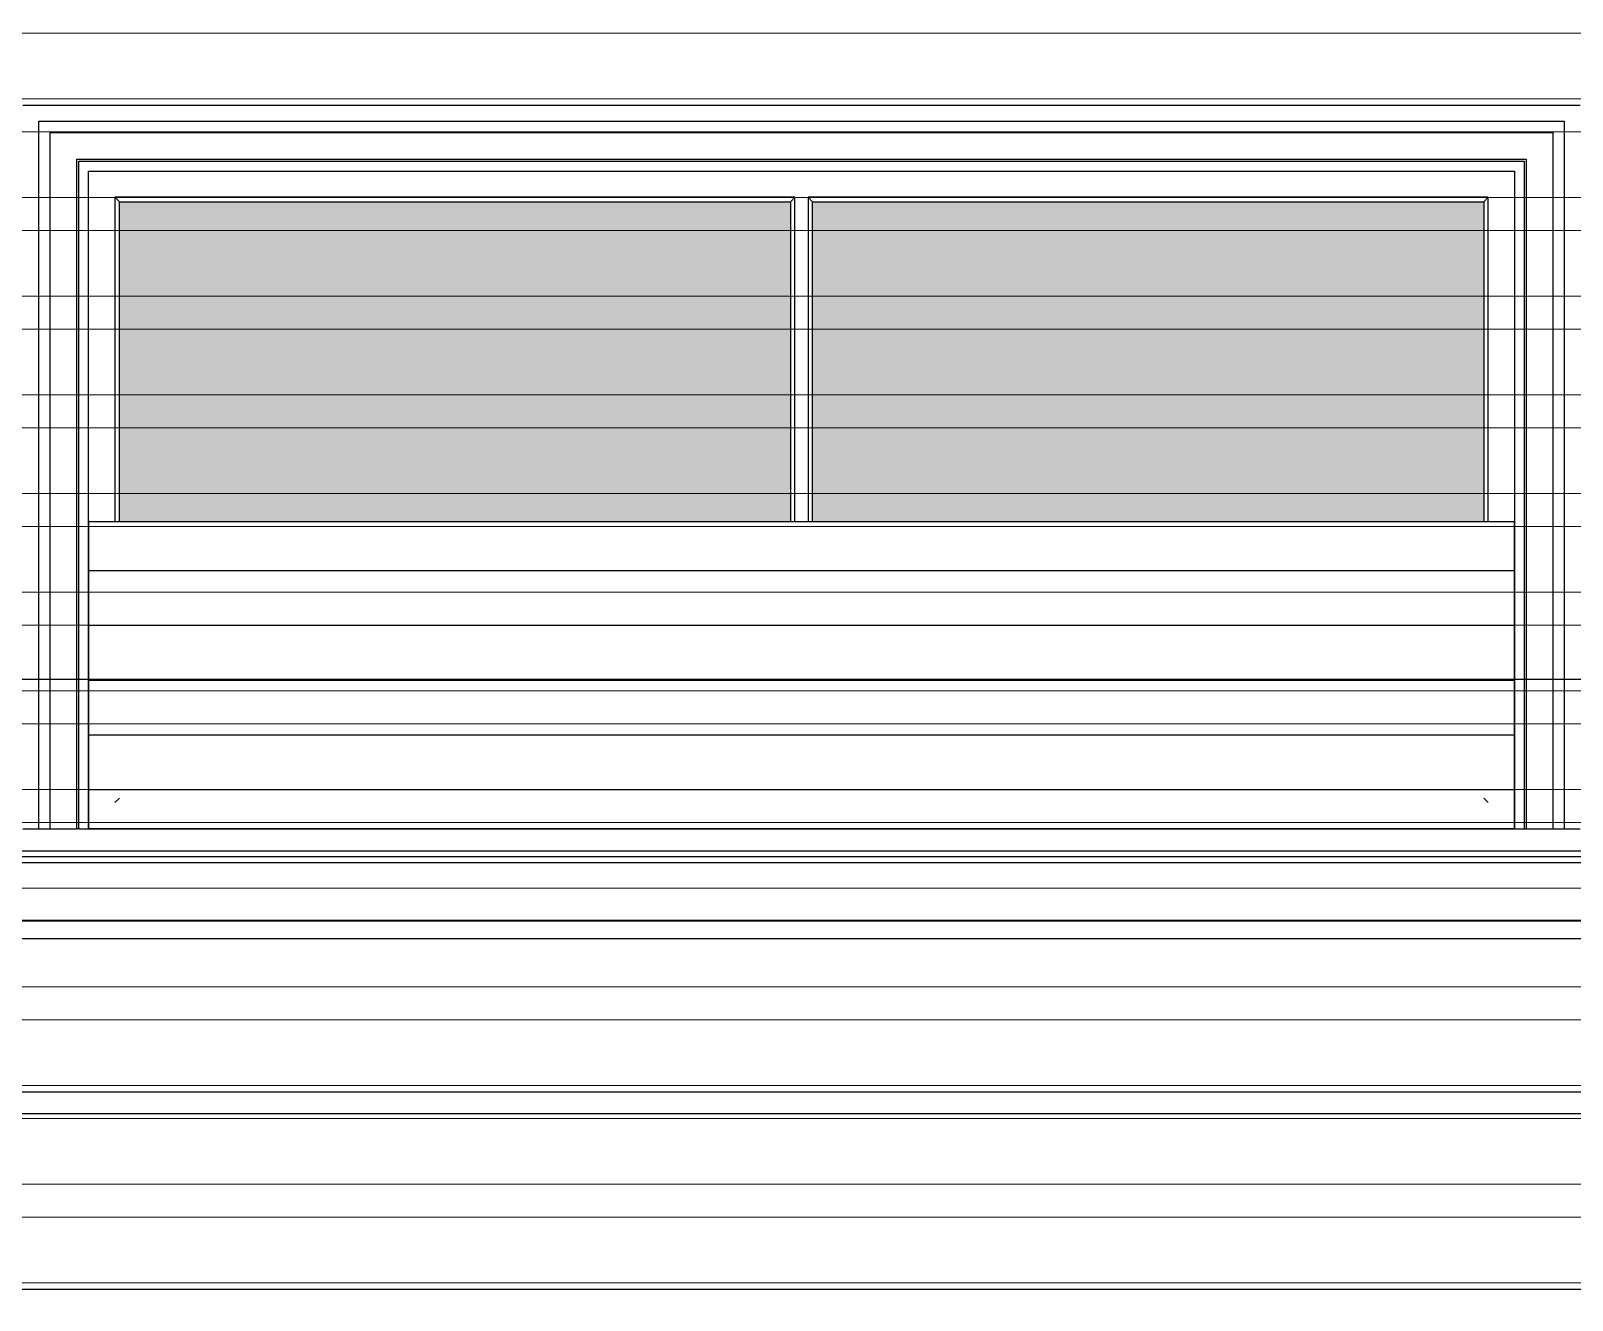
# Model space of a CAD drawing. Header units: inches. Extents: x 37.8 to 126.9, y 5.9 to 51.9.
# Drawn here: x 105.856 to 109.37, y 30.367 to 33.262 of the extents above; entities that cross this region are included whole.
import ezdxf

# ---------------------------------------------------------------- set-up
doc = ezdxf.new("R2010")
doc.units = ezdxf.units.IN
doc.header["$MEASUREMENT"] = 0
doc.layers.add('hatch', color=45, linetype='Continuous', lineweight=9)
doc.layers.add('LAYER1', color=8, linetype='Continuous', lineweight=9)
doc.layers.add('TEXT.', color=7, linetype='Continuous')

msp = doc.modelspace()

# ---------------------------------------------------------------- hatches: boundary and pattern name
at = {"true_color": 0x9898cc}
h = msp.add_hatch(dxfattribs=at)
h.set_pattern_fill('ANSI31', color=253, angle=135)
h.set_pattern_definition([(180, (290.93332, 356.28142), (-1e-17, -0.125), [])])
h.paths.add_polyline_path([(109.23803, 32.14228), (105.98803, 32.14228), (105.98803, 31.44228), (109.23803, 31.44228)])
at = {"layer": 'hatch'}
h = msp.add_hatch(color=256, dxfattribs=at)
h.dxf.hatch_style = 1
h.set_gradient(color1=(149, 180, 223), color2=(188, 208, 235), one_color=1, tint=0.83, name='INVCURVED')
h.paths.add_polyline_path([(106.05803, 32.14228), (107.58803, 32.14228), (107.58803, 32.87228), (106.05803, 32.87228)])
h = msp.add_hatch(color=256, dxfattribs=at)
h.dxf.hatch_style = 1
h.set_gradient(color1=(149, 180, 223), color2=(188, 208, 235), one_color=1, tint=0.83, name='INVCURVED')
h.paths.add_polyline_path([(107.63803, 32.14228), (109.16803, 32.14228), (109.16803, 32.87228), (107.63803, 32.87228)])
at = {"layer": 'LAYER1', "true_color": 0xc2b093}
h = msp.add_hatch(dxfattribs=at)
h.set_pattern_fill('ANSI32', color=253, scale=0.6, angle=135)
h.set_pattern_definition([(180, (290.93332, 359.28142), (-1e-17, -0.225), []), (180, (290.85832, 359.35642), (-1e-17, -0.225), [])])
h.paths.add_polyline_path([(106.05653, 37.34228), (106.05653, 37.54228), (106.05653, 37.59228), (106.05653, 37.99228), (106.05653, 38.04228), (106.05653, 38.44228), (106.05653, 38.49228), (106.05653, 38.84228), (107.05653, 38.84228), (107.05653, 38.49228), (107.05653, 38.44228), (107.05653, 38.04228), (107.05653, 37.99228), (107.05653, 37.59228), (107.05653, 37.54228), (107.05653, 37.34228)], flags=16)
h.paths.add_polyline_path([(107.99803, 37.34228), (107.99803, 37.54228), (107.99803, 37.59228), (107.99803, 37.99228), (107.99803, 38.04228), (107.99803, 38.44228), (107.99803, 38.49228), (107.99803, 38.84228), (108.99803, 38.84228), (108.99803, 38.49228), (108.99803, 38.44228), (108.99803, 38.04228), (108.99803, 37.99228), (108.99803, 37.59228), (108.99803, 37.54228), (108.99803, 37.34228)], flags=16)
h.paths.add_polyline_path([(116.59064, 26.14228), (116.59064, 26.94228), (117.19803, 26.94228), (117.19803, 26.14228)])
h.paths.add_polyline_path([(117.39803, 37.34228), (109.19803, 37.34228), (109.19803, 40.69228), (109.19803, 40.99228), (104.09803, 40.99228), (104.09803, 37.34228), (102.15807, 37.34228), (102.15807, 20.54228), (107.51799, 20.54228), (107.51799, 22.74228), (108.71799, 22.74228), (108.71799, 20.54228), (108.91799, 20.54228), (108.91799, 22.74228), (112.11799, 22.74228), (112.11799, 20.54228), (117.39803, 20.54228)])

# ---------------------------------------------------------------- linework, layer by layer
for p, q in [((105.83803, 33.09228), (109.38803, 33.09228)), ((105.87453, 33.05578), (109.35153, 33.05578)), ((105.87453, 32.79228), (105.87453, 33.05578)), ((105.90053, 33.02978), (109.32553, 33.02978)), ((105.90053, 32.79228), (105.90053, 33.02978)), ((109.32553, 33.02978), (109.32553, 32.79228)), ((109.35153, 33.05578), (109.35153, 32.79228)), ((105.96122, 32.96909), (109.26484, 32.96909)), ((105.96122, 32.79228), (105.96122, 32.96909)), ((105.96553, 32.96478), (109.26053, 32.96478)), ((105.96553, 32.79228), (105.96553, 32.96478)), ((109.26053, 32.96478), (109.26053, 32.79228)), ((109.26484, 32.96909), (109.26484, 32.79228)), ((105.98803, 31.44228), (105.98803, 32.94228)), ((105.98803, 32.94228), (109.23803, 32.94228)), ((109.23803, 32.94228), (109.23803, 32.79228)), ((106.04803, 32.88228), (106.04803, 32.14228)), ((107.59803, 32.88228), (106.04803, 32.88228)), ((106.05803, 32.87228), (106.04803, 32.88228)), ((106.05803, 32.14228), (106.05803, 32.87228)), ((106.05803, 32.87228), (107.58803, 32.87228)), ((107.58803, 32.87228), (107.59803, 32.88228)), ((107.58803, 32.87228), (107.58803, 32.14228)), ((107.59803, 32.14228), (107.59803, 32.88228)), ((109.17803, 32.88228), (107.62803, 32.88228)), ((107.62803, 32.88228), (107.62803, 32.14228)), ((107.63803, 32.87228), (107.62803, 32.88228)), ((107.63803, 32.14228), (107.63803, 32.87228)), ((107.63803, 32.87228), (109.16803, 32.87228)), ((109.16803, 32.87228), (109.17803, 32.88228)), ((109.16803, 32.87228), (109.16803, 32.14228)), ((109.17803, 32.14228), (109.17803, 32.88228)), ((105.87453, 32.74228), (105.87453, 32.79228)), ((105.90053, 32.74228), (105.90053, 32.79228)), ((105.96122, 32.74228), (105.96122, 32.79228)), ((105.96553, 32.74228), (105.96553, 32.79228)), ((109.23803, 32.79228), (109.23803, 32.74228)), ((109.26053, 32.79228), (109.26053, 32.74228)), ((109.26484, 32.79228), (109.26484, 32.74228)), ((109.32553, 32.79228), (109.32553, 32.74228)), ((109.35153, 32.79228), (109.35153, 32.74228)), ((105.87453, 32.34228), (105.87453, 32.74228)), ((105.90053, 32.34228), (105.90053, 32.74228)), ((105.96122, 32.34228), (105.96122, 32.74228)), ((105.96553, 32.34228), (105.96553, 32.74228)), ((109.23803, 32.74228), (109.23803, 32.34228)), ((109.26053, 32.74228), (109.26053, 32.34228)), ((109.26484, 32.74228), (109.26484, 32.34228)), ((109.32553, 32.74228), (109.32553, 32.34228)), ((109.35153, 32.74228), (109.35153, 32.34228)), ((105.87453, 32.29228), (105.87453, 32.34228)), ((105.90053, 32.29228), (105.90053, 32.34228)), ((105.96122, 32.29228), (105.96122, 32.34228)), ((105.96553, 32.29228), (105.96553, 32.34228)), ((109.23803, 32.34228), (109.23803, 32.29228)), ((109.26053, 32.34228), (109.26053, 32.29228)), ((109.26484, 32.34228), (109.26484, 32.29228)), ((109.32553, 32.34228), (109.32553, 32.29228)), ((109.35153, 32.34228), (109.35153, 32.29228)), ((105.87453, 31.89228), (105.87453, 32.29228)), ((105.90053, 31.89228), (105.90053, 32.29228)), ((105.96122, 31.89228), (105.96122, 32.29228)), ((105.96553, 31.89228), (105.96553, 32.29228)), ((109.23803, 32.29228), (109.23803, 31.89228)), ((109.26053, 32.29228), (109.26053, 31.89228)), ((109.26484, 32.29228), (109.26484, 31.89228)), ((109.32553, 32.29228), (109.32553, 31.89228)), ((109.35153, 32.29228), (109.35153, 31.89228)), ((105.87453, 31.84228), (105.87453, 31.89228)), ((105.90053, 31.84228), (105.90053, 31.89228)), ((105.96122, 31.84228), (105.96122, 31.89228)), ((105.96553, 31.84228), (105.96553, 31.89228)), ((109.23803, 31.89228), (109.23803, 31.84228)), ((109.26053, 31.89228), (109.26053, 31.84228)), ((109.26484, 31.89228), (109.26484, 31.84228)), ((109.32553, 31.89228), (109.32553, 31.84228)), ((109.35153, 31.89228), (109.35153, 31.84228)), ((105.87453, 31.44228), (105.87453, 31.84228)), ((105.90053, 31.44228), (105.90053, 31.84228)), ((105.96122, 31.44228), (105.96122, 31.84228)), ((105.96553, 31.44228), (105.96553, 31.84228)), ((109.23803, 31.84228), (109.23803, 31.44228)), ((109.26053, 31.84228), (109.26053, 31.44228)), ((109.26484, 31.84228), (109.26484, 31.44228)), ((109.32553, 31.84228), (109.32553, 31.44228)), ((109.35153, 31.84228), (109.35153, 31.44228)), ((106.05803, 31.51228), (106.04803, 31.50228)), ((109.17803, 31.50228), (109.16803, 31.51228)), ((105.83803, 31.44228), (105.87453, 31.44228)), ((105.87453, 31.44228), (105.90053, 31.44228)), ((105.90053, 31.44228), (105.96122, 31.44228)), ((105.96553, 31.44228), (105.96122, 31.44228)), ((105.96553, 31.44228), (105.98803, 31.44228)), ((109.23803, 31.44228), (105.98803, 31.44228)), ((109.23803, 31.44228), (109.26053, 31.44228)), ((109.26053, 31.44228), (109.26484, 31.44228)), ((109.26484, 31.44228), (109.32553, 31.44228)), ((109.32553, 31.44228), (109.35153, 31.44228)), ((109.35153, 31.44228), (109.38803, 31.44228)), ((105.77001, 31.37894), (109.45604, 31.37894)), ((105.79803, 31.39228), (109.42803, 31.39228)), ((105.79803, 31.36561), (109.42803, 31.36561)), ((105.79803, 31.36527), (109.42803, 31.36527)), ((105.79803, 31.23394), (109.42803, 31.23394)), ((105.79803, 31.19228), (109.42803, 31.19228)), ((102.15803, 30.84228), (109.80803, 30.84228)), ((109.80803, 30.79228), (102.15803, 30.79228)), ((102.15803, 30.39228), (109.80803, 30.39228))]:
    msp.add_line(p, q)
msp.add_lwpolyline([(109.23803, 32.14228), (105.98803, 32.14228), (105.98803, 31.44228), (109.23803, 31.44228)], close=True)
at = {"layer": 'TEXT.', "color": 8}
msp.add_line((116.3116, 31.7825), (101.05421, 31.7825), dxfattribs=at)

doc.saveas('drawing.dxf')
